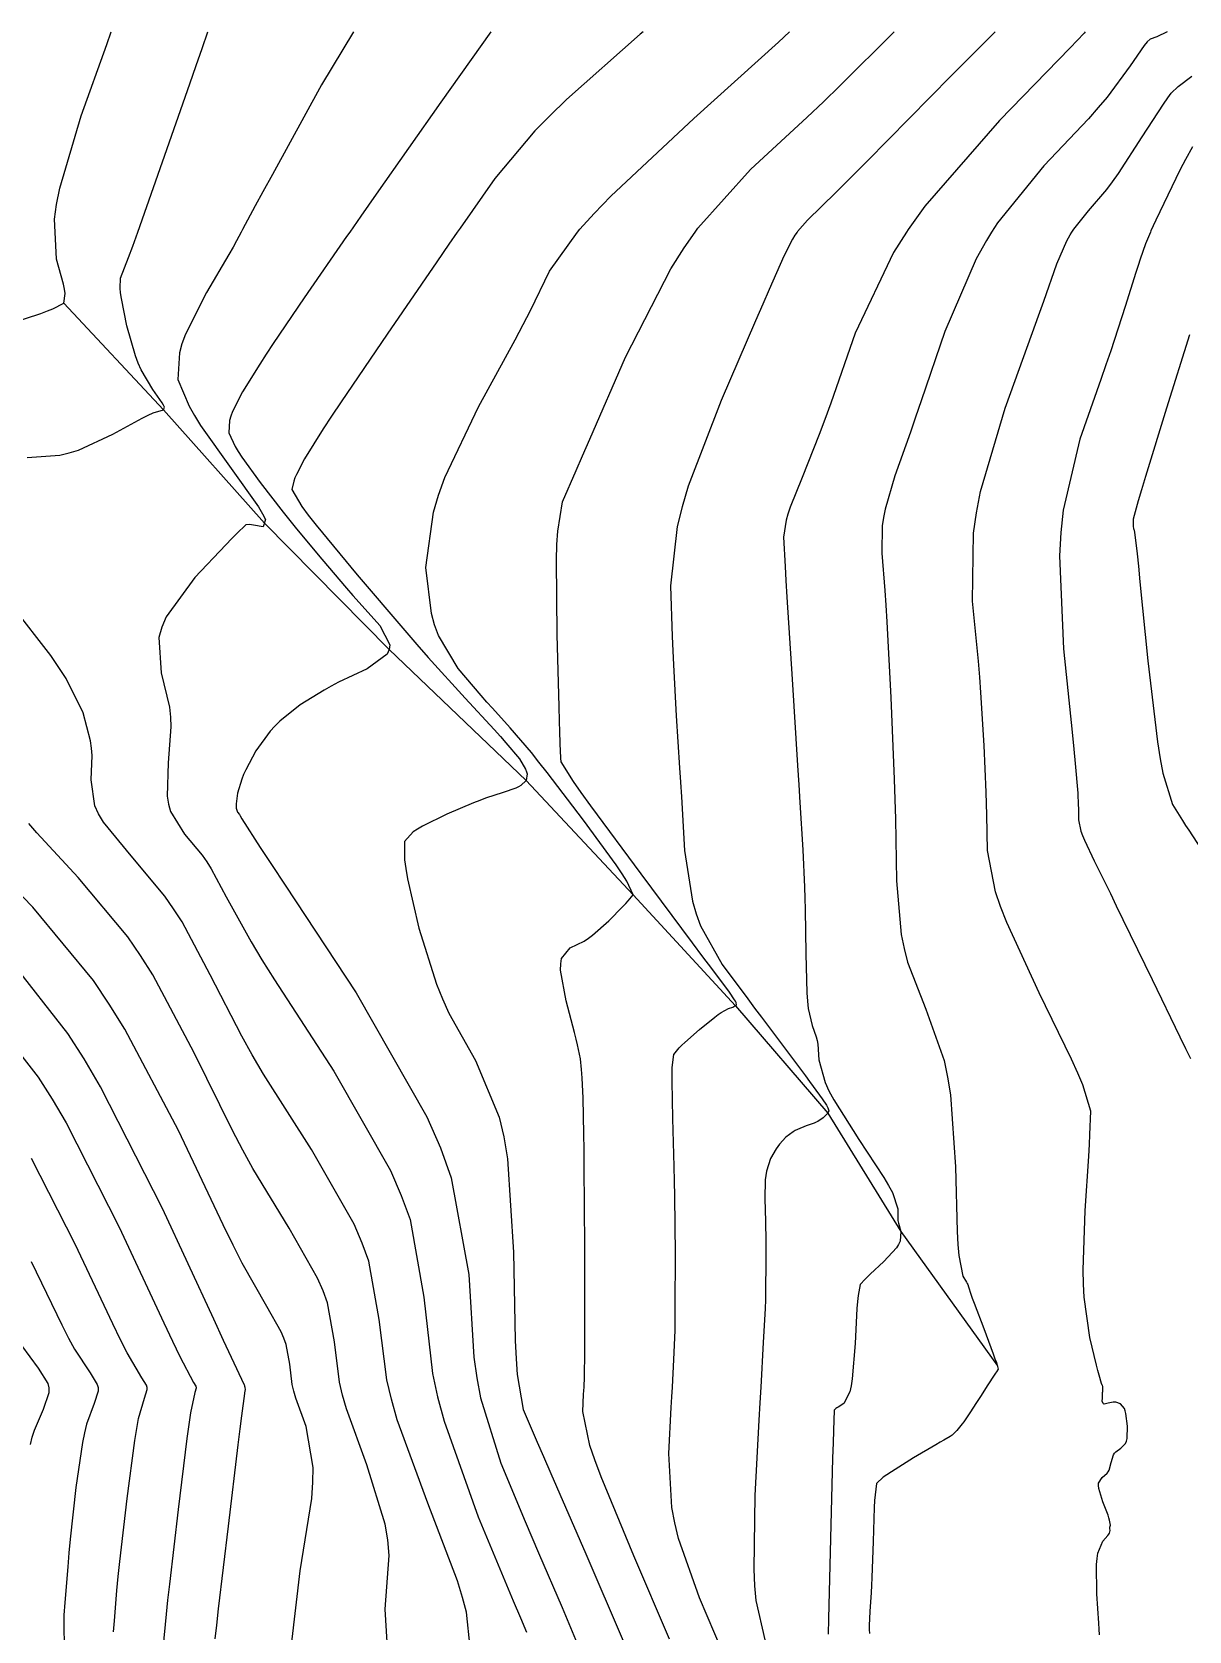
# Model space of a CAD drawing. Header units: metres. Extents: x 837475 to 838479, y 1189012 to 1191015.
# Drawn here: x 837725.3 to 837805.5, y 1190903.1 to 1191013.9 of the extents above; entities that cross this region are included whole.
import ezdxf

# ---------------------------------------------------------------- set-up
doc = ezdxf.new("R2010")
doc.units = ezdxf.units.M
doc.header["$LTSCALE"] = 0.3
for name, color, linetype in [('COTAS 10', 1, 'Continuous'), ('COTAS INT', 252, 'Continuous'), ('DRENAJE', 5, 'Continuous')]:
    doc.layers.add(name, color=color, linetype=linetype)

msp = doc.modelspace()

# ---------------------------------------------------------------- linework, layer by layer
at = {"layer": 'COTAS 10'}
for points, elevation in [([(837723.744, 1190993.661), (837725.945, 1190994.38), (837726.389, 1190994.543), (837726.763, 1190994.691), (837727.517, 1190995.095), (837727.618, 1190995.744), (837727.579, 1190996.046), (837727.512, 1190996.4), (837727.028, 1190998.122), (837726.929, 1191000), (837726.881, 1191000.902), (837727.026, 1191001.925), (837727.252, 1191003.056), (837728.737, 1191008.055), (837730.501, 1191013.006), (837730.816, 1191013.872)], 1620), ([(837769.513, 1190902.54), (837767.039, 1190908.299), (837764.761, 1190913.787), (837764.333, 1190914.949), (837763.992, 1190915.956), (837763.49, 1190918.299), (837763.552, 1190919.478), (837763.567, 1190919.75), (837763.581, 1190919.999), (837763.622, 1190920.7), (837763.644, 1190922.418), (837763.645, 1190923.307), (837763.645, 1190924.375), (837763.627, 1190929.724), (837763.591, 1190935.271), (837763.579, 1190936.464), (837763.567, 1190937.508), (837763.515, 1190940.037), (837763.453, 1190941.4), (837763.435, 1190941.708), (837763.416, 1190941.987), (837763.341, 1190942.743), (837763.139, 1190943.699), (837763.04, 1190944.103), (837762.923, 1190944.568), (837762.342, 1190946.752), (837761.958, 1190948.884), (837761.964, 1190949.316), (837762.019, 1190949.68), (837762.625, 1190950.425), (837763.597, 1190950.894), (837763.884, 1190951.084), (837764.178, 1190951.3), (837765.302, 1190952.299), (837766.274, 1190953.287), (837766.472, 1190953.496), (837766.64, 1190953.678), (837766.989, 1190954.105), (837766.551, 1190955.048), (837766.222, 1190955.555), (837765.803, 1190956.169), (837763.54, 1190959.274), (837761.029, 1190962.566), (837760.453, 1190963.297), (837759.929, 1190963.951), (837758.468, 1190965.661), (837757.232, 1190967.021), (837756.851, 1190967.454), (837756.452, 1190967.911), (837754.866, 1190969.765), (837753.489, 1190972.065), (837753.221, 1190972.804), (837753.001, 1190973.586), (837752.618, 1190976.779), (837753.14, 1190980.603), (837753.491, 1190981.783), (837753.932, 1190983.016), (837756.269, 1190987.908), (837758.8, 1190992.534), (837759.363, 1190993.599), (837759.866, 1190994.57), (837761.183, 1190997.297), (837763.131, 1191000), (837763.281, 1191000.208), (837764.275, 1191001.295), (837765.449, 1191002.504), (837771.183, 1191007.884), (837777.056, 1191013.173), (837777.821, 1191013.872)], 1630), ([(837799.299, 1190902.838), (837799.276, 1190903.216), (837799.249, 1190903.65), (837799.129, 1190905.683), (837799.105, 1190907.7), (837799.139, 1190908.124), (837799.191, 1190908.489), (837799.528, 1190909.322), (837799.883, 1190909.712), (837799.947, 1190909.798), (837799.997, 1190909.875), (837800.05, 1190910.071), (837800.024, 1190910.209), (837800.024, 1190910.249), (837800.026, 1190910.289), (837800.057, 1190910.439), (837800.008, 1190910.779), (837799.959, 1190910.939), (837799.896, 1190911.128), (837799.542, 1190912.045), (837799.258, 1190912.975), (837799.239, 1190913.172), (837799.245, 1190913.341), (837799.482, 1190913.731), (837799.827, 1190914.022), (837799.901, 1190914.13), (837799.965, 1190914.249), (837800.121, 1190914.776), (837800.282, 1190915.294), (837800.349, 1190915.407), (837800.426, 1190915.508), (837800.787, 1190915.76), (837801.117, 1190916.098), (837801.174, 1190916.251), (837801.217, 1190916.431), (837801.25, 1190917.299), (837801.137, 1190918.167), (837801.088, 1190918.347), (837801.031, 1190918.501), (837800.761, 1190918.839), (837800.436, 1190918.946), (837800.344, 1190918.955), (837800.251, 1190918.955), (837799.911, 1190918.879), (837799.637, 1190918.817), (837799.587, 1190918.826), (837799.548, 1190918.847), (837799.499, 1190919.016), (837799.516, 1190919.232), (837799.519, 1190919.283), (837799.521, 1190919.329), (837799.519, 1190919.464), (837799.515, 1190919.563), (837799.516, 1190919.588), (837799.517, 1190919.61), (837799.526, 1190919.681), (837799.536, 1190919.74), (837799.537, 1190919.757), (837799.539, 1190919.773), (837799.538, 1190919.829), (837799.535, 1190919.88), (837799.534, 1190919.893), (837799.534, 1190919.905), (837799.532, 1190919.943), (837799.532, 1190919.985), (837799.531, 1190919.994), (837799.531, 1190920.025), (837799.517, 1190920.078), (837799.508, 1190920.101), (837799.497, 1190920.127), (837799.439, 1190920.251), (837799.272, 1190920.829), (837799.192, 1190921.142), (837799.097, 1190921.521), (837798.633, 1190923.441), (837798.243, 1190926.215), (837798.195, 1190927.132), (837798.174, 1190928.114), (837798.312, 1190932.198), (837798.558, 1190936), (837798.604, 1190936.804), (837798.64, 1190937.5), (837798.693, 1190939.113), (837798.14, 1190940.923), (837797.794, 1190941.743), (837797.365, 1190942.701), (837795.121, 1190947.311), (837792.876, 1190952.176), (837792.447, 1190953.295), (837792.101, 1190954.315), (837791.546, 1190957.174), (837791.504, 1190959.636), (837791.481, 1190960.406), (837791.454, 1190961.215), (837791.314, 1190964.452), (837791.087, 1190968.106), (837791.005, 1190969.178), (837790.913, 1190970.275), (837790.511, 1190974.452), (837790.578, 1190979.143), (837790.782, 1190980.564), (837791.067, 1190982.038), (837792.767, 1190987.804), (837794.67, 1190993.055), (837795.083, 1190994.206), (837795.447, 1190995.224), (837796.351, 1190997.804), (837797.042, 1190999.413), (837797.272, 1190999.819), (837797.386, 1191000), (837797.518, 1191000.209), (837798.547, 1191001.473), (837799.811, 1191002.962), (837800.205, 1191003.492), (837800.619, 1191004.073), (837802.273, 1191006.601), (837803.738, 1191008.878), (837804.032, 1191009.301), (837804.278, 1191009.635), (837804.763, 1191010.095), (837805.708, 1191010.807)], 1640), ([(837750.041, 1190900.442), (837749.803, 1190904.607), (837750.077, 1190908.336), (837749.978, 1190909.411), (837749.803, 1190910.504), (837748.537, 1190914.607), (837747.12, 1190918.485), (837746.849, 1190919.436), (837746.631, 1190920.334), (837746.282, 1190923.137), (837745.796, 1190925.839), (837745.492, 1190926.674), (837745.114, 1190927.546), (837743.137, 1190931.009), (837740.635, 1190935.128), (837739.926, 1190936.414), (837739.211, 1190937.762), (837736.568, 1190943.159), (837733.7, 1190948.552), (837732.842, 1190949.898), (837731.956, 1190951.182), (837728.527, 1190955.287), (837725.647, 1190958.392), (837725.107, 1190959.045)], 1620), ([(837725.266, 1190928.706), (837727.383, 1190924.299), (837727.852, 1190923.392), (837728.27, 1190922.621), (837729.352, 1190920.972), (837729.849, 1190920.184), (837729.897, 1190919.956), (837729.907, 1190919.724), (837729.619, 1190918.852), (837729.098, 1190917.415), (837728.961, 1190916.827), (837728.827, 1190916.156), (837728.37, 1190913.047), (837727.976, 1190909.47), (837727.882, 1190908.505), (837727.795, 1190907.55), (837727.604, 1190905.082), (837727.535, 1190904.194), (837727.541, 1190901.321)], 1610)]:
    msp.add_lwpolyline(points, dxfattribs=dict(at, elevation=elevation))
at = {"layer": 'COTAS INT'}
for points, elevation in [([(837724.985, 1190984.392), (837727.248, 1190984.556), (837727.89, 1190984.707), (837728.538, 1190984.905), (837730.932, 1190986), (837732.951, 1190987.11), (837733.362, 1190987.316), (837733.71, 1190987.479), (837734.432, 1190987.701), (837734.505, 1190987.877), (837734.443, 1190988.01), (837734.345, 1190988.18), (837733.696, 1190989.098), (837732.884, 1190990.477), (837732.684, 1190990.938), (837732.495, 1190991.433), (837731.902, 1190993.504), (837731.518, 1190995.41), (837731.46, 1190995.799), (837731.423, 1190996.13), (837731.465, 1190996.825), (837732.02, 1190998.248), (837732.306, 1190999.036), (837732.65, 1190999.996), (837732.651, 1191000), (837734.37, 1191004.887), (837736.25, 1191010.272), (837736.694, 1191011.543), (837737.105, 1191012.718), (837737.51, 1191013.872)], 1622), ([(837747.593, 1191013.872), (837745.382, 1191010.206), (837741.98, 1191004.002), (837741.325, 1191002.802), (837740.795, 1191001.828), (837739.919, 1191000.179), (837739.822, 1191000), (837739.497, 1190999.401), (837739.253, 1190998.975), (837738.955, 1190998.457), (837737.42, 1190995.828), (837735.964, 1190992.943), (837735.715, 1190992.265), (837735.533, 1190991.638), (837735.436, 1190989.808), (837736.207, 1190987.955), (837736.574, 1190987.314), (837737.006, 1190986.617), (837739.121, 1190983.64), (837741.013, 1190980.987), (837741.305, 1190980.495), (837741.496, 1190980.108), (837741.351, 1190979.587), (837740.68, 1190979.71), (837740.54, 1190979.729), (837740.42, 1190979.741), (837740.152, 1190979.731), (837739.523, 1190979.139), (837739.175, 1190978.785), (837738.752, 1190978.347), (837736.596, 1190976.078), (837734.627, 1190973.358), (837734.323, 1190972.636), (837734.122, 1190971.927), (837734.264, 1190969.482), (837734.841, 1190967.09), (837734.914, 1190966.415), (837734.95, 1190965.736), (837734.769, 1190963.236), (837734.681, 1190960.938), (837734.776, 1190960.386), (837734.922, 1190959.87), (837735.881, 1190958.308), (837737.112, 1190956.834), (837737.43, 1190956.374), (837737.738, 1190955.89), (837738.768, 1190953.954), (837740.5, 1190950.835), (837741.251, 1190949.605), (837742.119, 1190948.217), (837746.235, 1190941.882), (837750.165, 1190934.999), (837750.916, 1190933.265), (837751.52, 1190931.606), (837752.485, 1190926.235), (837753.07, 1190920.929), (837753.434, 1190919.31), (837753.886, 1190917.627), (837756.25, 1190911.006), (837758.679, 1190905.187), (837759.173, 1190904.008), (837759.588, 1190903.018)], 1624), ([(837757.132, 1191013.872), (837753.657, 1191009.019), (837749.182, 1191002.64), (837748.118, 1191001.116), (837747.34, 1191000), (837747.129, 1190999.697), (837744.188, 1190995.447), (837742.044, 1190992.28), (837741.557, 1190991.544), (837741.117, 1190990.869), (837739.916, 1190988.941), (837739.224, 1190987.577), (837739.106, 1190987.257), (837739.019, 1190986.963), (837738.969, 1190986.111), (837739.397, 1190985.162), (837739.611, 1190984.808), (837739.867, 1190984.413), (837741.137, 1190982.653), (837742.729, 1190980.609), (837743.188, 1190980.036), (837743.655, 1190979.459), (837745.404, 1190977.346), (837747.118, 1190975.345), (837747.562, 1190974.838), (837747.993, 1190974.351), (837749.439, 1190972.763), (837750.129, 1190971.416), (837750.082, 1190971.082), (837749.933, 1190970.764), (837748.539, 1190969.753), (837746.573, 1190968.82), (837746.064, 1190968.551), (837745.57, 1190968.278), (837743.911, 1190967.253), (837742.491, 1190966.125), (837742.148, 1190965.787), (837741.825, 1190965.438), (837740.84, 1190964.082), (837740.131, 1190962.76), (837739.983, 1190962.432), (837739.856, 1190962.12), (837739.571, 1190961.129), (837739.479, 1190960.39), (837739.473, 1190960.237), (837739.476, 1190960.106), (837739.559, 1190959.819), (837739.691, 1190959.661), (837739.725, 1190959.611), (837739.758, 1190959.56), (837739.868, 1190959.352), (837741.145, 1190957.371), (837741.913, 1190956.201), (837742.861, 1190954.762), (837747.785, 1190947.318), (837752.69, 1190938.725), (837753.628, 1190936.56), (837754.382, 1190934.489), (837755.587, 1190927.785), (837755.936, 1190922.074), (837756.15, 1190920.629), (837756.416, 1190919.243), (837757.803, 1190914.73), (837759.505, 1190910.686), (837759.969, 1190909.595), (837760.431, 1190908.517), (837762.073, 1190904.73), (837763.69, 1190900.846)], 1626), ([(837767.668, 1191013.872), (837767.476, 1191013.714), (837762.367, 1191009.185), (837761.216, 1191008.07), (837760.179, 1191007.016), (837757.388, 1191003.714), (837755, 1191000.292), (837754.797, 1191000), (837754.217, 1190999.163), (837753.382, 1190997.955), (837749.928, 1190992.938), (837746.741, 1190988.249), (837746.073, 1190987.248), (837745.499, 1190986.377), (837744.203, 1190984.303), (837743.652, 1190983.227), (837743.548, 1190982.984), (837743.464, 1190982.764), (837743.336, 1190982.168), (837744.034, 1190980.994), (837744.471, 1190980.409), (837745.014, 1190979.712), (837747.857, 1190976.257), (837751.156, 1190972.398), (837751.986, 1190971.447), (837752.781, 1190970.547), (837755.352, 1190967.716), (837757.348, 1190965.55), (837757.78, 1190965.068), (837758.16, 1190964.638), (837759.097, 1190963.508), (837759.534, 1190962.796), (837759.599, 1190962.629), (837759.639, 1190962.475), (837759.579, 1190962.027), (837759.201, 1190961.678), (837759.04, 1190961.586), (837758.855, 1190961.497), (837757.986, 1190961.194), (837756.759, 1190960.787), (837756.35, 1190960.634), (837755.91, 1190960.462), (837754.067, 1190959.692), (837752.376, 1190958.862), (837752.031, 1190958.653), (837751.74, 1190958.451), (837751.136, 1190957.797), (837751.133, 1190956.513), (837751.221, 1190955.916), (837751.347, 1190955.213), (837752.123, 1190951.799), (837753.351, 1190947.897), (837753.761, 1190946.886), (837754.202, 1190945.906), (837756.051, 1190942.616), (837757.703, 1190938.698), (837758.019, 1190937.321), (837758.275, 1190935.818), (837758.689, 1190929.334), (837758.802, 1190923.218), (837758.867, 1190921.947), (837758.946, 1190920.859), (837759.356, 1190918.454), (837760.33, 1190916.185), (837760.765, 1190915.182), (837761.273, 1190914.016), (837763.706, 1190908.454), (837766.287, 1190902.411)], 1628), ([(837773.186, 1190901.65), (837771.579, 1190905.392), (837770.127, 1190909.495), (837769.866, 1190910.589), (837769.666, 1190911.664), (837769.455, 1190915.392), (837769.624, 1190918.585), (837769.664, 1190919.323), (837769.702, 1190919.996), (837769.814, 1190921.898), (837769.885, 1190923.923), (837769.897, 1190924.675), (837769.906, 1190925.508), (837769.908, 1190929.209), (837769.869, 1190933.229), (837769.852, 1190934.265), (837769.832, 1190935.268), (837769.736, 1190938.609), (837769.677, 1190941.186), (837769.68, 1190941.706), (837769.691, 1190942.143), (837769.803, 1190943.025), (837770.178, 1190943.498), (837770.355, 1190943.677), (837770.565, 1190943.877), (837771.587, 1190944.776), (837772.644, 1190945.629), (837772.875, 1190945.8), (837773.08, 1190945.944), (837773.597, 1190946.229), (837773.89, 1190946.325), (837773.953, 1190946.35), (837774.009, 1190946.374), (837774.145, 1190946.453), (837774.122, 1190946.635), (837774.077, 1190946.724), (837774.015, 1190946.829), (837773.653, 1190947.346), (837772.428, 1190948.985), (837771.822, 1190949.797), (837771.101, 1190950.765), (837767.532, 1190955.555), (837764.052, 1190960.273), (837763.387, 1190961.196), (837762.851, 1190961.953), (837761.992, 1190963.3), (837761.976, 1190963.559), (837761.972, 1190963.63), (837761.967, 1190963.7), (837761.952, 1190963.951), (837761.907, 1190965.356), (837761.884, 1190966.154), (837761.856, 1190967.13), (837761.72, 1190972.133), (837761.675, 1190977.292), (837761.706, 1190978.367), (837761.755, 1190979.287), (837762.087, 1190981.333), (837763.034, 1190983.502), (837763.471, 1190984.5), (837763.983, 1190985.67), (837766.462, 1190991.333), (837769.599, 1190997.46), (837770.526, 1190998.922), (837771.279, 1191000), (837771.478, 1191000.284), (837775.128, 1191004.356), (837779.048, 1191007.965), (837780.171, 1191009.034), (837781.31, 1191010.134), (837785.069, 1191013.872)], 1632), ([(837792.078, 1191013.872), (837789.028, 1191010.829), (837783.2, 1191004.926), (837782.025, 1191003.743), (837781.041, 1191002.757), (837779.073, 1191000.829), (837778.378, 1191000.054), (837778.34, 1191000), (837778.197, 1190999.795), (837778.021, 1190999.517), (837777.424, 1190998.351), (837776.413, 1190996.032), (837775.975, 1190995.026), (837775.469, 1190993.863), (837773.073, 1190988.351), (837770.806, 1190982.403), (837770.382, 1190980.965), (837770.046, 1190979.618), (837769.565, 1190975.51), (837769.686, 1190971.987), (837769.728, 1190971.01), (837769.774, 1190970.032), (837769.973, 1190966.491), (837770.199, 1190962.904), (837770.261, 1190961.895), (837770.324, 1190960.881), (837770.551, 1190957.163), (837771.089, 1190953.664), (837771.347, 1190952.788), (837771.653, 1190951.951), (837773.153, 1190949.261), (837774.926, 1190946.885), (837775.405, 1190946.246), (837775.877, 1190945.615), (837777.539, 1190943.405), (837778.918, 1190941.567), (837779.213, 1190941.171), (837779.471, 1190940.823), (837780.086, 1190939.974), (837780.38, 1190939.521), (837780.435, 1190939.424), (837780.479, 1190939.338), (837780.542, 1190939.128), (837780.475, 1190938.974), (837780.437, 1190938.923), (837780.39, 1190938.868), (837780.154, 1190938.642), (837779.795, 1190938.404), (837779.673, 1190938.343), (837779.54, 1190938.283), (837778.974, 1190938.083), (837778.375, 1190937.849), (837778.22, 1190937.769), (837778.071, 1190937.681), (837777.574, 1190937.309), (837777.128, 1190936.828), (837777.012, 1190936.672), (837776.898, 1190936.507), (837776.511, 1190935.829), (837776.226, 1190934.951), (837776.176, 1190934.659), (837776.139, 1190934.346), (837776.109, 1190933.04), (837776.154, 1190931.495), (837776.163, 1190931.031), (837776.171, 1190930.552), (837776.189, 1190928.693), (837776.166, 1190926.642), (837776.149, 1190926.042), (837776.126, 1190925.428), (837776.005, 1190923.095), (837775.823, 1190919.994), (837775.761, 1190918.895), (837775.696, 1190917.693), (837775.42, 1190912.485), (837775.341, 1190907.372), (837775.399, 1190906.228), (837775.492, 1190905.203), (837776.119, 1190902.485)], 1634), ([(837798.317, 1191013.872), (837798.242, 1191013.792), (837797.266, 1191012.768), (837792.365, 1191007.743), (837787.193, 1191001.795), (837786.047, 1191000.189), (837785.925, 1191000), (837785.025, 1190998.601), (837782.365, 1190993.014), (837780.675, 1190988.151), (837780.264, 1190987.021), (837779.878, 1190985.983), (837778.69, 1190983.014), (837777.87, 1190980.945), (837777.716, 1190980.475), (837777.593, 1190980.05), (837777.411, 1190978.886), (837777.515, 1190976.844), (837777.572, 1190975.865), (837777.642, 1190974.707), (837777.995, 1190969.032), (837778.373, 1190963.055), (837778.458, 1190961.707), (837778.534, 1190960.491), (837778.736, 1190957.21), (837778.857, 1190954.638), (837778.881, 1190953.871), (837778.902, 1190953.079), (837778.943, 1190950.019), (837779.023, 1190947.299), (837779.068, 1190946.722), (837779.122, 1190946.221), (837779.401, 1190945.047), (837779.679, 1190944.269), (837779.733, 1190944.017), (837779.777, 1190943.75), (837779.854, 1190942.657), (837780.288, 1190941.086), (837780.557, 1190940.518), (837780.891, 1190939.893), (837782.636, 1190937.155), (837784.366, 1190934.522), (837784.691, 1190933.964), (837784.95, 1190933.479), (837785.325, 1190932.342), (837785.319, 1190931.701), (837785.337, 1190931.529), (837785.363, 1190931.36), (837785.529, 1190930.766), (837785.483, 1190930.099), (837785.376, 1190929.882), (837785.229, 1190929.652), (837784.355, 1190928.706), (837783.409, 1190927.829), (837783.216, 1190927.643), (837783.053, 1190927.48), (837782.713, 1190927.094), (837782.571, 1190926.329), (837782.533, 1190925.928), (837782.496, 1190925.444), (837782.368, 1190923.012), (837782.173, 1190920.567), (837782.093, 1190920.075), (837782.003, 1190919.664), (837781.585, 1190918.85), (837781.186, 1190918.604), (837781.107, 1190918.552), (837781.042, 1190918.506), (837780.924, 1190918.398), (837780.867, 1190916.997), (837780.841, 1190916.136), (837780.811, 1190915.071), (837780.667, 1190909.515), (837780.525, 1190903.949), (837780.497, 1190902.876)], 1636), ([(837803.994, 1191013.872), (837803.287, 1191013.535), (837802.807, 1191013.371), (837802.618, 1191013.184), (837802.406, 1191012.936), (837801.437, 1191011.527), (837799.835, 1191009.365), (837799.223, 1191008.642), (837798.538, 1191007.865), (837795.456, 1191004.608), (837792.237, 1191000.653), (837791.824, 1191000), (837791.467, 1190999.435), (837790.748, 1190998.164), (837788.587, 1190993.131), (837786.948, 1190988.324), (837786.558, 1190987.196), (837786.196, 1190986.156), (837785.122, 1190983.131), (837784.44, 1190980.818), (837784.326, 1190980.226), (837784.244, 1190979.656), (837784.217, 1190977.774), (837784.423, 1190975.18), (837784.488, 1190974.161), (837784.557, 1190973.012), (837784.833, 1190967.774), (837785.076, 1190962.121), (837785.124, 1190960.71), (837785.164, 1190959.365), (837785.238, 1190955.065), (837785.559, 1190951.351), (837785.756, 1190950.376), (837785.998, 1190949.424), (837787.261, 1190946.179), (837788.531, 1190942.621), (837788.778, 1190941.472), (837788.98, 1190940.251), (837789.332, 1190935.251), (837789.442, 1190930.764), (837789.491, 1190929.867), (837789.549, 1190929.119), (837789.826, 1190927.668), (837790.09, 1190927.266), (837790.139, 1190927.181), (837790.179, 1190927.107), (837790.236, 1190926.934), (837790.39, 1190926.43), (837790.491, 1190926.147), (837790.616, 1190925.803), (837791.279, 1190924.044), (837791.937, 1190922.299), (837792.06, 1190921.963), (837792.157, 1190921.692), (837792.292, 1190921.244), (837792.161, 1190921.057), (837792.09, 1190920.95), (837792.005, 1190920.819), (837791.571, 1190920.146), (837791.054, 1190919.343), (837790.917, 1190919.13), (837790.782, 1190918.921), (837790.313, 1190918.201), (837789.899, 1190917.592), (837789.798, 1190917.453), (837789.703, 1190917.327), (837789.409, 1190916.981), (837789.185, 1190916.761), (837789.134, 1190916.714), (837789.088, 1190916.674), (837788.96, 1190916.581), (837788.513, 1190916.319), (837788.265, 1190916.173), (837787.963, 1190915.994), (837786.423, 1190915.083), (837784.879, 1190914.13), (837784.574, 1190913.925), (837784.322, 1190913.746), (837783.856, 1190913.312), (837783.747, 1190912.535), (837783.72, 1190912.139), (837783.694, 1190911.665), (837783.613, 1190909.302), (837783.534, 1190906.81), (837783.51, 1190906.255), (837783.485, 1190905.758), (837783.385, 1190904.452), (837783.338, 1190903.488), (837783.345, 1190903.206), (837783.362, 1190902.918)], 1638), ([(837805.742, 1191005.908), (837805.254, 1191005.032), (837805.077, 1191004.692), (837804.883, 1191004.309), (837804.032, 1191002.572), (837803.206, 1191000.828), (837803.027, 1191000.44), (837802.87, 1191000.094), (837802.83, 1191000), (837802.484, 1190999.188), (837802.121, 1190998.138), (837801.978, 1190997.7), (837801.818, 1190997.199), (837801.086, 1190994.861), (837800.085, 1190991.778), (837799.755, 1190990.807), (837799.402, 1190989.786), (837797.935, 1190985.673), (837796.777, 1190980.74), (837796.62, 1190979.201), (837796.532, 1190977.586), (837796.805, 1190971.13), (837797.403, 1190965.37), (837797.521, 1190964.194), (837797.618, 1190963.201), (837797.796, 1190961.13), (837797.832, 1190960.308), (837797.839, 1190960.103), (837797.844, 1190959.908), (837797.855, 1190959.283), (837798.021, 1190958.507), (837798.125, 1190958.216), (837798.254, 1190957.892), (837798.929, 1190956.45), (837800.056, 1190954.181), (837800.47, 1190953.337), (837800.928, 1190952.399), (837802.95, 1190948.231), (837804.878, 1190944.263), (837805.276, 1190943.45), (837805.616, 1190942.762)], 1642), ([(837805.551, 1190992.898), (837803.955, 1190987.821), (837802.498, 1190983.07), (837802.22, 1190982.149), (837801.996, 1190981.398), (837801.643, 1190980.111), (837801.644, 1190979.954), (837801.644, 1190979.879), (837801.643, 1190979.767), (837801.642, 1190979.679), (837801.642, 1190979.659), (837801.643, 1190979.639), (837801.645, 1190979.582), (837801.659, 1190979.499), (837801.667, 1190979.463), (837801.677, 1190979.422), (837801.728, 1190979.229), (837801.908, 1190977.723), (837802, 1190976.855), (837802.11, 1190975.791), (837802.66, 1190970.319), (837803.326, 1190964.686), (837803.51, 1190963.521), (837803.694, 1190962.527), (837804.355, 1190960.359), (837805.061, 1190959.243), (837805.274, 1190958.911), (837805.493, 1190958.569), (837806.347, 1190957.254)], 1644), ([(837755.697, 1190901.944), (837755.443, 1190904.404), (837755.169, 1190905.416), (837754.805, 1190906.572), (837752.753, 1190911.944), (837750.636, 1190917.736), (837750.231, 1190919.158), (837749.905, 1190920.5), (837749.383, 1190924.686), (837748.658, 1190928.722), (837748.204, 1190929.969), (837747.639, 1190931.272), (837744.686, 1190936.445), (837741.377, 1190941.672), (837740.589, 1190943.009), (837739.855, 1190944.299), (837737.668, 1190948.557), (837735.719, 1190952.221), (837735.136, 1190953.136), (837734.534, 1190954.008), (837732.204, 1190956.798), (837730.285, 1190959.131), (837729.942, 1190959.715), (837729.68, 1190960.273), (837729.418, 1190962.064), (837729.498, 1190963.76), (837729.452, 1190964.258), (837729.377, 1190964.769), (837728.863, 1190966.716), (837727.684, 1190969.08), (837727.191, 1190969.854), (837726.626, 1190970.679), (837723.98, 1190974.089)], 1622), ([(837743.314, 1190902.129), (837743.909, 1190907.27), (837744.711, 1190912.268), (837744.787, 1190913.405), (837744.8, 1190914.436), (837744.321, 1190917.27), (837743.604, 1190919.233), (837743.467, 1190919.715), (837743.356, 1190920.169), (837743.18, 1190921.588), (837742.934, 1190922.955), (837742.78, 1190923.378), (837742.589, 1190923.819), (837741.588, 1190925.572), (837739.893, 1190928.583), (837739.264, 1190929.818), (837738.566, 1190931.226), (837735.468, 1190937.761), (837731.761, 1190944.799), (837730.679, 1190946.526), (837729.573, 1190948.155), (837725.378, 1190953.236), (837721.872, 1190956.835)], 1618), ([(837738.016, 1190902.557), (837738.125, 1190903.504), (837738.258, 1190904.643), (837738.935, 1190910.354), (837739.616, 1190916), (837739.751, 1190917.098), (837739.861, 1190917.995), (837740.067, 1190919.555), (837740.104, 1190919.761), (837740.11, 1190919.805), (837740.113, 1190919.844), (837740.105, 1190919.933), (837740.088, 1190919.981), (837740.085, 1190919.993), (837740.082, 1190920.004), (837740.078, 1190920.039), (837740.072, 1190920.072), (837740.068, 1190920.082), (837740.063, 1190920.093), (837740.039, 1190920.136), (837739.151, 1190922.039), (837738.602, 1190923.222), (837737.921, 1190924.69), (837734.368, 1190932.363), (837730.08, 1190940.785), (837728.935, 1190942.725), (837727.81, 1190944.496), (837723.901, 1190949.475)], 1616), ([(837722.425, 1190945.714), (837725.755, 1190941.466), (837726.716, 1190939.952), (837727.694, 1190938.291), (837731.366, 1190931.074), (837734.457, 1190924.452), (837735.068, 1190923.167), (837735.572, 1190922.12), (837736.51, 1190920.319), (837736.673, 1190920.06), (837736.689, 1190919.986), (837736.692, 1190919.91), (837736.598, 1190919.624), (837736.313, 1190918.201), (837736.196, 1190917.407), (837736.063, 1190916.441), (837735.445, 1190911.51), (837734.842, 1190906.348), (837734.719, 1190905.236), (837734.614, 1190904.261), (837734.393, 1190901.887)], 1614), ([(837730.964, 1190903.041), (837731.028, 1190903.797), (837731.204, 1190905.906), (837731.3, 1190906.87), (837731.409, 1190907.909), (837731.907, 1190912.279), (837732.445, 1190916.299), (837732.579, 1190917.117), (837732.706, 1190917.808), (837733.108, 1190919.238), (837733.3, 1190919.817), (837733.293, 1190919.971), (837733.261, 1190920.122), (837732.931, 1190920.645), (837731.921, 1190922.371), (837731.46, 1190923.279), (837730.92, 1190924.375), (837728.316, 1190929.89), (837725.29, 1190935.837)], 1612), ([(837725.21, 1190916.014), (837725.344, 1190916.537), (837725.491, 1190917.022), (837726.129, 1190918.466), (837726.514, 1190919.631), (837726.502, 1190919.941), (837726.437, 1190920.246), (837725.773, 1190921.299), (837724.618, 1190922.872)], 1608)]:
    msp.add_lwpolyline(points, dxfattribs=dict(at, elevation=elevation))
at = {"layer": 'DRENAJE'}
for p, q in [((837727.517, 1190995.095, 1620), (837734.432, 1190987.701, 1622)), ((837734.432, 1190987.701, 1622), (837741.424, 1190979.847, 1624)), ((837741.424, 1190979.847, 1624), (837750.082, 1190971.082, 1626)), ((837750.082, 1190971.082, 1626), (837759.579, 1190962.027, 1628)), ((837759.579, 1190962.027, 1628), (837766.989, 1190954.105, 1630)), ((837766.989, 1190954.105, 1630), (837774.077, 1190946.414, 1632)), ((837774.077, 1190946.414, 1632), (837780.475, 1190938.974, 1634)), ((837780.475, 1190938.974, 1634), (837785.529, 1190930.766, 1636)), ((837785.529, 1190930.766, 1636), (837792.225, 1190921.468, 1638))]:
    msp.add_line(p, q, dxfattribs=at)

doc.saveas('drawing.dxf')
